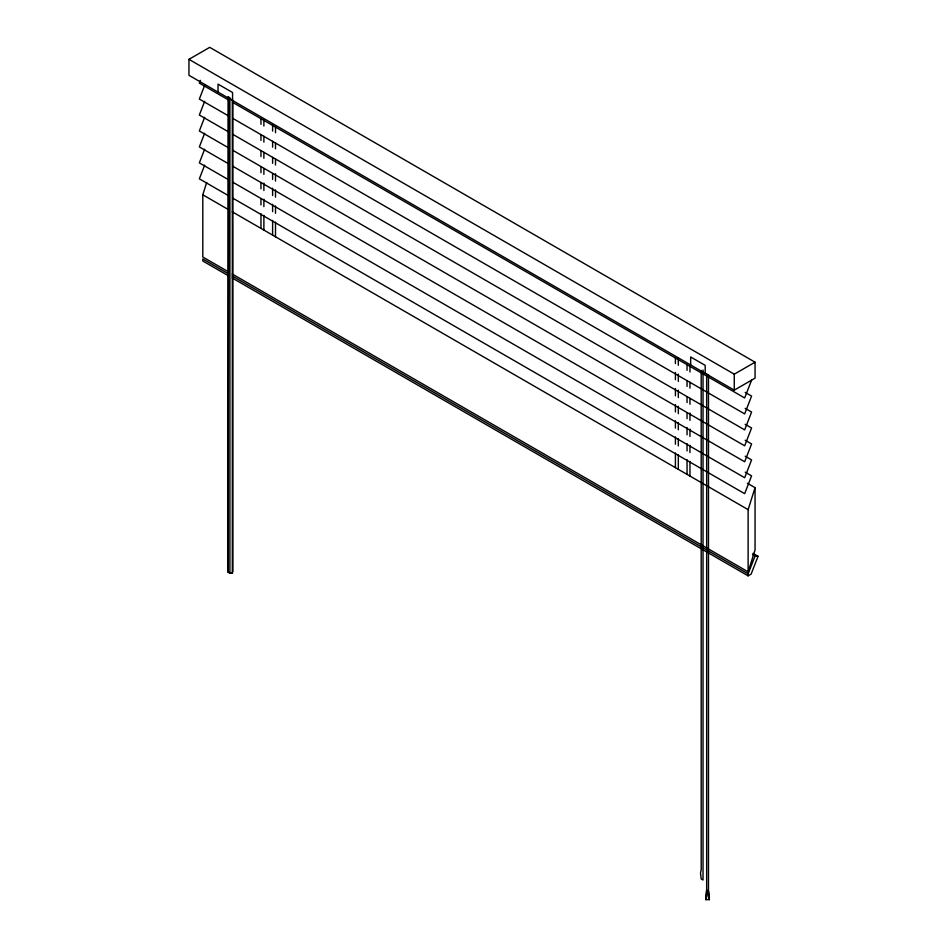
<?xml version="1.0" encoding="UTF-8"?>
<svg xmlns="http://www.w3.org/2000/svg" width="947" height="947" viewBox="0 0 947 947"><rect width="100%" height="100%" fill="white"/><g stroke="black" fill="none" stroke-linecap="round" stroke-linejoin="round"><path stroke-width="1.42" d="M706.663 373.58L706.663 890.097L708.474 891.151L705.835 899.603L709.386 899.65L708.474 891.151L708.474 374.633M228.405 271.789L202.8 257.016L202.8 194.798L206.695 182.44M232.24 274.014L748.13 571.858L748.13 509.64L755.055 487.681L747.372 483.242M748.13 571.858L755.055 549.899L755.055 487.681M200.409 80.377L199.344 83.111L228.783 100.11M204.67 85.372L199.344 99.068L228.783 116.067M204.67 101.317L199.344 115.025L228.783 132.024M204.67 117.274L199.344 130.97L228.783 147.969M204.67 133.231L199.344 146.927L228.783 163.926M204.67 149.176L199.344 162.884L228.783 179.883M204.67 165.133L199.344 178.829L228.783 195.828M751.587 380.138L744.662 397.953L232.619 102.335M748.13 575.847L748.13 573.846L755.055 556.031L758.05 556.291L751.125 574.107L748.13 575.847L232.24 278.004M232.903 100.335L232.903 571.538L232.323 572.935L229.908 573.266L228.097 572.225L228.097 96.582M188.95 59.341L209.725 47.35L755.055 362.192L755.055 378.137L734.268 390.14L188.95 75.298L188.95 59.341L734.268 374.183L755.055 362.192M230.5 572.876L228.097 572.225L228.677 96.665M745.182 392.401L751.587 396.095L744.662 413.91L232.619 118.28M745.182 408.358L751.587 412.052L744.662 429.867L232.619 134.237M745.182 424.303L751.587 427.997L744.662 445.812L232.619 150.194M745.182 440.26L751.587 443.954L744.662 461.769L232.619 166.139M745.182 456.217L751.587 459.911L744.662 477.726L232.619 182.096M745.182 472.162L751.587 475.856L744.662 493.671L232.619 198.053M202.8 194.798L228.405 209.583M232.24 211.797L748.13 509.64M752.924 553.344L758.05 556.291M752.486 554.551L755.055 556.031M228.405 273.79L202.8 259.005L202.8 261.005L228.405 275.778M232.24 276.003L748.13 573.846M708.474 891.151L709.386 899.65M734.268 374.183L734.268 390.14M705.195 373.343L705.195 365.364L690.647 356.972L690.647 364.95M703.029 370.017L703.029 880.023L701.206 878.97L700.508 872.85L701.206 869.725L701.206 370.443M689.961 366.146L689.961 372.005M689.961 382.268L689.961 388.128M689.961 398.379L689.961 404.251M689.961 413.034L689.961 420.361M689.961 429.157L689.961 436.484M689.961 445.279L689.961 452.607M689.961 461.402L689.961 476.057M687.048 364.465L687.048 370.324M687.048 380.587L687.048 386.447M687.048 396.71L687.048 402.57M687.048 412.821L687.048 418.692M687.048 427.476L687.048 434.803M687.048 443.598L687.048 450.926M687.048 459.721L687.048 474.376M678.324 357.966L678.324 365.293M678.324 374.077L678.324 381.404M678.324 390.2L678.324 397.527M678.324 406.322L678.324 413.65M678.324 422.445L678.324 429.772M678.324 438.568L678.324 445.895M678.324 454.678L678.324 469.333M675.412 357.753L675.412 363.612M675.412 372.408L675.412 379.735M675.412 388.519L675.412 395.846M675.412 404.641L675.412 411.969M675.412 420.764L675.412 428.091M675.412 436.887L675.412 444.214M675.412 452.997L675.412 467.652M275.506 126.862L275.506 132.722M275.506 142.985L275.506 148.845M275.506 159.108L275.506 164.967M275.506 173.763L275.506 181.09M275.506 189.885L275.506 197.213M275.506 205.996L275.506 213.324M275.506 222.119L275.506 236.774M272.606 125.182L272.606 131.053M272.606 141.304L272.606 147.164M272.606 157.427L272.606 163.286M272.606 173.55L272.606 179.409M272.606 188.204L272.606 195.532M272.606 204.315L272.606 211.643M272.606 220.438L272.606 235.093M263.882 120.151L263.882 126.01M263.882 136.273L263.882 142.133M263.882 152.384L263.882 158.256M263.882 168.507L263.882 174.366M263.882 183.162L263.882 190.489M263.882 199.284L263.882 206.612M263.882 215.407L263.882 230.062M260.97 118.47L260.97 124.329M260.97 134.592L260.97 140.452M260.97 150.715L260.97 156.575M260.97 166.826L260.97 172.697M260.97 182.949L260.97 188.808M260.97 199.071L260.97 204.931M260.97 213.726L260.97 228.381M232.571 100.489L232.571 92.51L218.035 84.117L218.035 92.096M232.323 98.772L232.323 572.935L229.908 573.266L229.908 97.636M706.663 890.097L705.835 899.603L706.663 890.097"/></g></svg>
